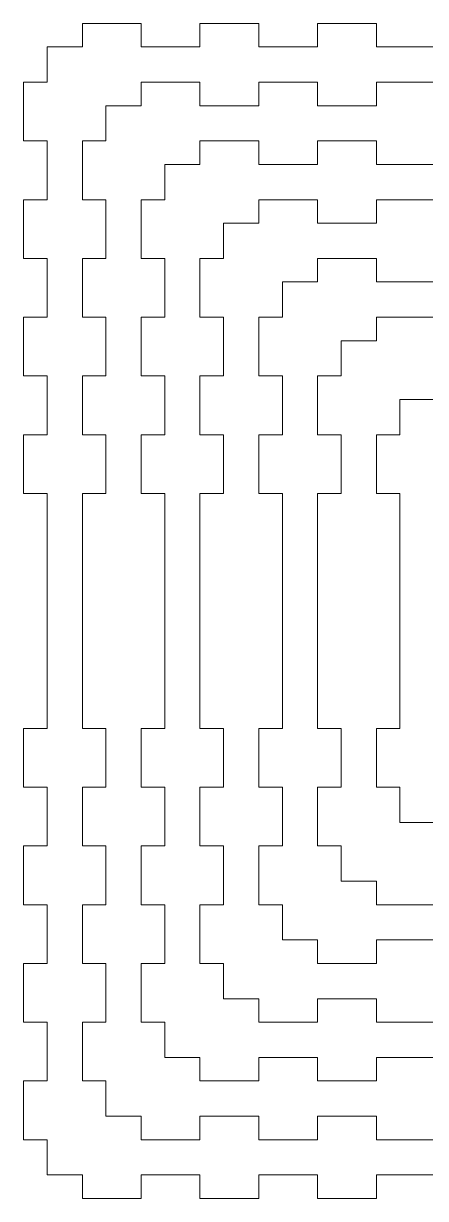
# Model space of a CAD drawing. Header units: centimetres. Extents: x -21.5 to 21.5, y -19.5 to 19.5.
# Drawn here: x 1.5 to 8.33, y -19.27 to 0.73 of the extents above; entities that cross this region are included whole.
import ezdxf

# ---------------------------------------------------------------- set-up
doc = ezdxf.new("R2010")
doc.units = ezdxf.units.CM
doc.header["$MEASUREMENT"] = 0

msp = doc.modelspace()

# ---------------------------------------------------------------- linework, layer by layer
at = {"lineweight": 9}
for points in [[(2.49935, 0.73192), (2.49935, 0.73192), (3.49935, 0.73192), (3.49935, 0.73192)], [(2.49935, 0.33192), (2.49935, 0.33192), (2.49935, 0.73192), (2.49935, 0.73192)], [(3.49935, 0.73192), (3.49935, 0.73192), (3.49935, 0.33192), (3.49935, 0.33192)], [(4.49935, 0.73192), (4.49935, 0.73192), (5.49935, 0.73192), (5.49935, 0.73192)], [(4.49935, 0.33192), (4.49935, 0.33192), (4.49935, 0.73192), (4.49935, 0.73192)], [(5.49935, 0.73192), (5.49935, 0.73192), (5.49935, 0.33192), (5.49935, 0.33192)], [(6.49935, 0.73192), (6.49935, 0.73192), (7.49935, 0.73192), (7.49935, 0.73192)], [(6.49935, 0.33192), (6.49935, 0.33192), (6.49935, 0.73192), (6.49935, 0.73192)], [(7.49935, 0.73192), (7.49935, 0.73192), (7.49935, 0.33192), (7.49935, 0.33192)], [(1.89935, -0.26808), (1.89935, -0.26808), (1.89935, 0.33192), (1.89935, 0.33192)], [(1.89935, 0.33192), (1.89935, 0.33192), (2.49935, 0.33192), (2.49935, 0.33192)], [(3.49935, 0.33192), (3.49935, 0.33192), (4.49935, 0.33192), (4.49935, 0.33192)], [(5.49935, 0.33192), (5.49935, 0.33192), (6.49935, 0.33192), (6.49935, 0.33192)], [(7.49935, 0.33192), (7.49935, 0.33192), (8.49935, 0.33192), (8.49935, 0.33192)], [(1.49935, -1.26808), (1.49935, -1.26808), (1.49935, -0.26808), (1.49935, -0.26808)], [(1.89935, -0.26808), (1.89935, -0.26808), (1.49935, -0.26808), (1.49935, -0.26808)], [(3.49935, -0.26808), (3.49935, -0.26808), (4.49935, -0.26808), (4.49935, -0.26808)], [(3.49935, -0.66808), (3.49935, -0.66808), (3.49935, -0.26808), (3.49935, -0.26808)], [(4.49935, -0.26808), (4.49935, -0.26808), (4.49935, -0.66808), (4.49935, -0.66808)], [(5.49935, -0.26808), (5.49935, -0.26808), (6.49935, -0.26808), (6.49935, -0.26808)], [(5.49935, -0.66808), (5.49935, -0.66808), (5.49935, -0.26808), (5.49935, -0.26808)], [(6.49935, -0.26808), (6.49935, -0.26808), (6.49935, -0.66808), (6.49935, -0.66808)], [(7.49935, -0.26808), (7.49935, -0.26808), (8.49935, -0.26808), (8.49935, -0.26808)], [(7.49935, -0.66808), (7.49935, -0.66808), (7.49935, -0.26808), (7.49935, -0.26808)], [(4.49935, -0.66808), (4.49935, -0.66808), (5.49935, -0.66808), (5.49935, -0.66808)], [(6.49935, -0.66808), (6.49935, -0.66808), (7.49935, -0.66808), (7.49935, -0.66808)], [(1.49935, -1.26808), (1.49935, -1.26808), (1.89935, -1.26808), (1.89935, -1.26808)], [(1.89935, -1.26808), (1.89935, -1.26808), (1.89935, -2.26808), (1.89935, -2.26808)], [(2.49935, -2.26808), (2.49935, -2.26808), (2.49935, -1.26808), (2.49935, -1.26808)], [(2.89935, -1.26808), (2.89935, -1.26808), (2.49935, -1.26808), (2.49935, -1.26808)], [(4.49935, -1.26808), (4.49935, -1.26808), (5.49935, -1.26808), (5.49935, -1.26808)], [(4.49935, -1.66808), (4.49935, -1.66808), (4.49935, -1.26808), (4.49935, -1.26808)], [(5.49935, -1.26808), (5.49935, -1.26808), (5.49935, -1.66808), (5.49935, -1.66808)], [(6.49935, -1.26808), (6.49935, -1.26808), (7.49935, -1.26808), (7.49935, -1.26808)], [(6.49935, -1.66808), (6.49935, -1.66808), (6.49935, -1.26808), (6.49935, -1.26808)], [(7.49935, -1.26808), (7.49935, -1.26808), (7.49935, -1.66808), (7.49935, -1.66808)], [(5.49935, -1.66808), (5.49935, -1.66808), (6.49935, -1.66808), (6.49935, -1.66808)], [(7.49935, -1.66808), (7.49935, -1.66808), (8.49935, -1.66808), (8.49935, -1.66808)], [(1.49935, -3.26808), (1.49935, -3.26808), (1.49935, -2.26808), (1.49935, -2.26808)], [(1.89935, -2.26808), (1.89935, -2.26808), (1.49935, -2.26808), (1.49935, -2.26808)], [(2.49935, -2.26808), (2.49935, -2.26808), (2.89935, -2.26808), (2.89935, -2.26808)], [(2.89935, -2.26808), (2.89935, -2.26808), (2.89935, -3.26808), (2.89935, -3.26808)], [(3.49935, -3.26808), (3.49935, -3.26808), (3.49935, -2.26808), (3.49935, -2.26808)], [(3.89935, -2.26808), (3.89935, -2.26808), (3.49935, -2.26808), (3.49935, -2.26808)], [(5.49935, -2.26808), (5.49935, -2.26808), (6.49935, -2.26808), (6.49935, -2.26808)], [(5.49935, -2.66808), (5.49935, -2.66808), (5.49935, -2.26808), (5.49935, -2.26808)], [(6.49935, -2.26808), (6.49935, -2.26808), (6.49935, -2.66808), (6.49935, -2.66808)], [(7.49935, -2.26808), (7.49935, -2.26808), (8.49935, -2.26808), (8.49935, -2.26808)], [(7.49935, -2.66808), (7.49935, -2.66808), (7.49935, -2.26808), (7.49935, -2.26808)], [(6.49935, -2.66808), (6.49935, -2.66808), (7.49935, -2.66808), (7.49935, -2.66808)], [(1.49935, -3.26808), (1.49935, -3.26808), (1.89935, -3.26808), (1.89935, -3.26808)], [(1.89935, -3.26808), (1.89935, -3.26808), (1.89935, -4.26808), (1.89935, -4.26808)], [(2.49935, -4.26808), (2.49935, -4.26808), (2.49935, -3.26808), (2.49935, -3.26808)], [(2.89935, -3.26808), (2.89935, -3.26808), (2.49935, -3.26808), (2.49935, -3.26808)], [(3.49935, -3.26808), (3.49935, -3.26808), (3.89935, -3.26808), (3.89935, -3.26808)], [(3.89935, -3.26808), (3.89935, -3.26808), (3.89935, -4.26808), (3.89935, -4.26808)], [(4.49935, -4.26808), (4.49935, -4.26808), (4.49935, -3.26808), (4.49935, -3.26808)], [(4.89935, -3.26808), (4.89935, -3.26808), (4.49935, -3.26808), (4.49935, -3.26808)], [(6.49935, -3.26808), (6.49935, -3.26808), (7.49935, -3.26808), (7.49935, -3.26808)], [(6.49935, -3.66808), (6.49935, -3.66808), (6.49935, -3.26808), (6.49935, -3.26808)], [(7.49935, -3.26808), (7.49935, -3.26808), (7.49935, -3.66808), (7.49935, -3.66808)], [(7.49935, -3.66808), (7.49935, -3.66808), (8.49935, -3.66808), (8.49935, -3.66808)], [(1.49935, -5.26808), (1.49935, -5.26808), (1.49935, -4.26808), (1.49935, -4.26808)], [(1.89935, -4.26808), (1.89935, -4.26808), (1.49935, -4.26808), (1.49935, -4.26808)], [(2.49935, -4.26808), (2.49935, -4.26808), (2.89935, -4.26808), (2.89935, -4.26808)], [(2.89935, -4.26808), (2.89935, -4.26808), (2.89935, -5.26808), (2.89935, -5.26808)], [(3.49935, -5.26808), (3.49935, -5.26808), (3.49935, -4.26808), (3.49935, -4.26808)], [(3.89935, -4.26808), (3.89935, -4.26808), (3.49935, -4.26808), (3.49935, -4.26808)], [(4.49935, -4.26808), (4.49935, -4.26808), (4.89935, -4.26808), (4.89935, -4.26808)], [(4.89935, -4.26808), (4.89935, -4.26808), (4.89935, -5.26808), (4.89935, -5.26808)], [(5.49935, -5.26808), (5.49935, -5.26808), (5.49935, -4.26808), (5.49935, -4.26808)], [(5.89935, -4.26808), (5.89935, -4.26808), (5.49935, -4.26808), (5.49935, -4.26808)], [(7.49935, -4.26808), (7.49935, -4.26808), (8.49935, -4.26808), (8.49935, -4.26808)], [(7.49935, -4.66808), (7.49935, -4.66808), (7.49935, -4.26808), (7.49935, -4.26808)], [(1.49935, -5.26808), (1.49935, -5.26808), (1.89935, -5.26808), (1.89935, -5.26808)], [(1.89935, -5.26808), (1.89935, -5.26808), (1.89935, -6.26808), (1.89935, -6.26808)], [(2.49935, -6.26808), (2.49935, -6.26808), (2.49935, -5.26808), (2.49935, -5.26808)], [(2.89935, -5.26808), (2.89935, -5.26808), (2.49935, -5.26808), (2.49935, -5.26808)], [(3.49935, -5.26808), (3.49935, -5.26808), (3.89935, -5.26808), (3.89935, -5.26808)], [(3.89935, -5.26808), (3.89935, -5.26808), (3.89935, -6.26808), (3.89935, -6.26808)], [(4.49935, -6.26808), (4.49935, -6.26808), (4.49935, -5.26808), (4.49935, -5.26808)], [(4.89935, -5.26808), (4.89935, -5.26808), (4.49935, -5.26808), (4.49935, -5.26808)], [(5.49935, -5.26808), (5.49935, -5.26808), (5.89935, -5.26808), (5.89935, -5.26808)], [(5.89935, -5.26808), (5.89935, -5.26808), (5.89935, -6.26808), (5.89935, -6.26808)], [(6.49935, -6.26808), (6.49935, -6.26808), (6.49935, -5.26808), (6.49935, -5.26808)], [(6.89935, -5.26808), (6.89935, -5.26808), (6.49935, -5.26808), (6.49935, -5.26808)], [(1.49935, -7.26808), (1.49935, -7.26808), (1.49935, -6.26808), (1.49935, -6.26808)], [(1.89935, -6.26808), (1.89935, -6.26808), (1.49935, -6.26808), (1.49935, -6.26808)], [(2.49935, -6.26808), (2.49935, -6.26808), (2.89935, -6.26808), (2.89935, -6.26808)], [(2.89935, -6.26808), (2.89935, -6.26808), (2.89935, -7.26808), (2.89935, -7.26808)], [(3.49935, -7.26808), (3.49935, -7.26808), (3.49935, -6.26808), (3.49935, -6.26808)], [(3.89935, -6.26808), (3.89935, -6.26808), (3.49935, -6.26808), (3.49935, -6.26808)], [(4.49935, -6.26808), (4.49935, -6.26808), (4.89935, -6.26808), (4.89935, -6.26808)], [(4.89935, -6.26808), (4.89935, -6.26808), (4.89935, -7.26808), (4.89935, -7.26808)], [(5.49935, -7.26808), (5.49935, -7.26808), (5.49935, -6.26808), (5.49935, -6.26808)], [(5.89935, -6.26808), (5.89935, -6.26808), (5.49935, -6.26808), (5.49935, -6.26808)], [(6.49935, -6.26808), (6.49935, -6.26808), (6.89935, -6.26808), (6.89935, -6.26808)], [(6.89935, -6.26808), (6.89935, -6.26808), (6.89935, -7.26808), (6.89935, -7.26808)], [(7.49935, -7.26808), (7.49935, -7.26808), (7.49935, -6.26808), (7.49935, -6.26808)], [(7.89935, -6.26808), (7.89935, -6.26808), (7.49935, -6.26808), (7.49935, -6.26808)], [(1.49935, -7.26808), (1.49935, -7.26808), (1.89935, -7.26808), (1.89935, -7.26808)], [(1.89935, -11.26808), (1.89935, -11.26808), (1.89935, -7.26808), (1.89935, -7.26808)], [(2.49935, -7.26808), (2.49935, -7.26808), (2.49935, -11.26808), (2.49935, -11.26808)], [(2.89935, -7.26808), (2.89935, -7.26808), (2.49935, -7.26808), (2.49935, -7.26808)], [(3.49935, -7.26808), (3.49935, -7.26808), (3.89935, -7.26808), (3.89935, -7.26808)], [(3.89935, -11.26808), (3.89935, -11.26808), (3.89935, -7.26808), (3.89935, -7.26808)], [(4.49935, -7.26808), (4.49935, -7.26808), (4.49935, -11.26808), (4.49935, -11.26808)], [(4.89935, -7.26808), (4.89935, -7.26808), (4.49935, -7.26808), (4.49935, -7.26808)], [(5.49935, -7.26808), (5.49935, -7.26808), (5.89935, -7.26808), (5.89935, -7.26808)], [(5.89935, -11.26808), (5.89935, -11.26808), (5.89935, -7.26808), (5.89935, -7.26808)], [(6.49935, -7.26808), (6.49935, -7.26808), (6.49935, -11.26808), (6.49935, -11.26808)], [(6.89935, -7.26808), (6.89935, -7.26808), (6.49935, -7.26808), (6.49935, -7.26808)], [(7.49935, -7.26808), (7.49935, -7.26808), (7.89935, -7.26808), (7.89935, -7.26808)], [(7.89935, -11.26808), (7.89935, -11.26808), (7.89935, -7.26808), (7.89935, -7.26808)], [(1.49935, -11.26808), (1.49935, -11.26808), (1.49935, -12.26808), (1.49935, -12.26808)], [(1.49935, -11.26808), (1.49935, -11.26808), (1.89935, -11.26808), (1.89935, -11.26808)], [(2.89935, -11.26808), (2.89935, -11.26808), (2.49935, -11.26808), (2.49935, -11.26808)], [(2.89935, -12.26808), (2.89935, -12.26808), (2.89935, -11.26808), (2.89935, -11.26808)], [(3.49935, -11.26808), (3.49935, -11.26808), (3.49935, -12.26808), (3.49935, -12.26808)], [(3.49935, -11.26808), (3.49935, -11.26808), (3.89935, -11.26808), (3.89935, -11.26808)], [(4.89935, -11.26808), (4.89935, -11.26808), (4.49935, -11.26808), (4.49935, -11.26808)], [(4.89935, -12.26808), (4.89935, -12.26808), (4.89935, -11.26808), (4.89935, -11.26808)], [(5.49935, -11.26808), (5.49935, -11.26808), (5.49935, -12.26808), (5.49935, -12.26808)], [(5.49935, -11.26808), (5.49935, -11.26808), (5.89935, -11.26808), (5.89935, -11.26808)], [(6.89935, -11.26808), (6.89935, -11.26808), (6.49935, -11.26808), (6.49935, -11.26808)], [(6.89935, -12.26808), (6.89935, -12.26808), (6.89935, -11.26808), (6.89935, -11.26808)], [(7.49935, -11.26808), (7.49935, -11.26808), (7.49935, -12.26808), (7.49935, -12.26808)], [(7.49935, -11.26808), (7.49935, -11.26808), (7.89935, -11.26808), (7.89935, -11.26808)], [(1.89935, -12.26808), (1.89935, -12.26808), (1.49935, -12.26808), (1.49935, -12.26808)], [(1.89935, -13.26808), (1.89935, -13.26808), (1.89935, -12.26808), (1.89935, -12.26808)], [(2.49935, -12.26808), (2.49935, -12.26808), (2.49935, -13.26808), (2.49935, -13.26808)], [(2.49935, -12.26808), (2.49935, -12.26808), (2.89935, -12.26808), (2.89935, -12.26808)], [(3.89935, -12.26808), (3.89935, -12.26808), (3.49935, -12.26808), (3.49935, -12.26808)], [(3.89935, -13.26808), (3.89935, -13.26808), (3.89935, -12.26808), (3.89935, -12.26808)], [(4.49935, -12.26808), (4.49935, -12.26808), (4.49935, -13.26808), (4.49935, -13.26808)], [(4.49935, -12.26808), (4.49935, -12.26808), (4.89935, -12.26808), (4.89935, -12.26808)], [(5.89935, -12.26808), (5.89935, -12.26808), (5.49935, -12.26808), (5.49935, -12.26808)], [(5.89935, -13.26808), (5.89935, -13.26808), (5.89935, -12.26808), (5.89935, -12.26808)], [(6.49935, -12.26808), (6.49935, -12.26808), (6.49935, -13.26808), (6.49935, -13.26808)], [(6.49935, -12.26808), (6.49935, -12.26808), (6.89935, -12.26808), (6.89935, -12.26808)], [(7.89935, -12.26808), (7.89935, -12.26808), (7.49935, -12.26808), (7.49935, -12.26808)], [(1.49935, -13.26808), (1.49935, -13.26808), (1.49935, -14.26808), (1.49935, -14.26808)], [(1.49935, -13.26808), (1.49935, -13.26808), (1.89935, -13.26808), (1.89935, -13.26808)], [(2.89935, -13.26808), (2.89935, -13.26808), (2.49935, -13.26808), (2.49935, -13.26808)], [(2.89935, -14.26808), (2.89935, -14.26808), (2.89935, -13.26808), (2.89935, -13.26808)], [(3.49935, -13.26808), (3.49935, -13.26808), (3.49935, -14.26808), (3.49935, -14.26808)], [(3.49935, -13.26808), (3.49935, -13.26808), (3.89935, -13.26808), (3.89935, -13.26808)], [(4.89935, -13.26808), (4.89935, -13.26808), (4.49935, -13.26808), (4.49935, -13.26808)], [(4.89935, -14.26808), (4.89935, -14.26808), (4.89935, -13.26808), (4.89935, -13.26808)], [(5.49935, -13.26808), (5.49935, -13.26808), (5.49935, -14.26808), (5.49935, -14.26808)], [(5.49935, -13.26808), (5.49935, -13.26808), (5.89935, -13.26808), (5.89935, -13.26808)], [(6.89935, -13.26808), (6.89935, -13.26808), (6.49935, -13.26808), (6.49935, -13.26808)], [(7.49935, -13.86808), (7.49935, -13.86808), (7.49935, -14.26808), (7.49935, -14.26808)], [(1.89935, -14.26808), (1.89935, -14.26808), (1.49935, -14.26808), (1.49935, -14.26808)], [(1.89935, -15.26808), (1.89935, -15.26808), (1.89935, -14.26808), (1.89935, -14.26808)], [(2.49935, -14.26808), (2.49935, -14.26808), (2.49935, -15.26808), (2.49935, -15.26808)], [(2.49935, -14.26808), (2.49935, -14.26808), (2.89935, -14.26808), (2.89935, -14.26808)], [(3.89935, -14.26808), (3.89935, -14.26808), (3.49935, -14.26808), (3.49935, -14.26808)], [(3.89935, -15.26808), (3.89935, -15.26808), (3.89935, -14.26808), (3.89935, -14.26808)], [(4.49935, -14.26808), (4.49935, -14.26808), (4.49935, -15.26808), (4.49935, -15.26808)], [(4.49935, -14.26808), (4.49935, -14.26808), (4.89935, -14.26808), (4.89935, -14.26808)], [(5.89935, -14.26808), (5.89935, -14.26808), (5.49935, -14.26808), (5.49935, -14.26808)], [(7.49935, -14.26808), (7.49935, -14.26808), (8.49935, -14.26808), (8.49935, -14.26808)], [(6.49935, -14.86808), (6.49935, -14.86808), (6.49935, -15.26808), (6.49935, -15.26808)], [(7.49935, -14.86808), (7.49935, -14.86808), (8.49935, -14.86808), (8.49935, -14.86808)], [(7.49935, -15.26808), (7.49935, -15.26808), (7.49935, -14.86808), (7.49935, -14.86808)], [(1.49935, -15.26808), (1.49935, -15.26808), (1.49935, -16.26808), (1.49935, -16.26808)], [(1.49935, -15.26808), (1.49935, -15.26808), (1.89935, -15.26808), (1.89935, -15.26808)], [(2.89935, -15.26808), (2.89935, -15.26808), (2.49935, -15.26808), (2.49935, -15.26808)], [(2.89935, -16.26808), (2.89935, -16.26808), (2.89935, -15.26808), (2.89935, -15.26808)], [(3.49935, -15.26808), (3.49935, -15.26808), (3.49935, -16.26808), (3.49935, -16.26808)], [(3.49935, -15.26808), (3.49935, -15.26808), (3.89935, -15.26808), (3.89935, -15.26808)], [(4.89935, -15.26808), (4.89935, -15.26808), (4.49935, -15.26808), (4.49935, -15.26808)], [(6.49935, -15.26808), (6.49935, -15.26808), (7.49935, -15.26808), (7.49935, -15.26808)], [(5.49935, -15.86808), (5.49935, -15.86808), (5.49935, -16.26808), (5.49935, -16.26808)], [(6.49935, -15.86808), (6.49935, -15.86808), (7.49935, -15.86808), (7.49935, -15.86808)], [(6.49935, -16.26808), (6.49935, -16.26808), (6.49935, -15.86808), (6.49935, -15.86808)], [(7.49935, -15.86808), (7.49935, -15.86808), (7.49935, -16.26808), (7.49935, -16.26808)], [(1.89935, -16.26808), (1.89935, -16.26808), (1.49935, -16.26808), (1.49935, -16.26808)], [(1.89935, -17.26808), (1.89935, -17.26808), (1.89935, -16.26808), (1.89935, -16.26808)], [(2.49935, -16.26808), (2.49935, -16.26808), (2.49935, -17.26808), (2.49935, -17.26808)], [(2.49935, -16.26808), (2.49935, -16.26808), (2.89935, -16.26808), (2.89935, -16.26808)], [(3.89935, -16.26808), (3.89935, -16.26808), (3.49935, -16.26808), (3.49935, -16.26808)], [(5.49935, -16.26808), (5.49935, -16.26808), (6.49935, -16.26808), (6.49935, -16.26808)], [(7.49935, -16.26808), (7.49935, -16.26808), (8.49935, -16.26808), (8.49935, -16.26808)], [(4.49935, -16.86808), (4.49935, -16.86808), (4.49935, -17.26808), (4.49935, -17.26808)], [(5.49935, -16.86808), (5.49935, -16.86808), (6.49935, -16.86808), (6.49935, -16.86808)], [(5.49935, -17.26808), (5.49935, -17.26808), (5.49935, -16.86808), (5.49935, -16.86808)], [(6.49935, -16.86808), (6.49935, -16.86808), (6.49935, -17.26808), (6.49935, -17.26808)], [(7.49935, -16.86808), (7.49935, -16.86808), (8.49935, -16.86808), (8.49935, -16.86808)], [(7.49935, -17.26808), (7.49935, -17.26808), (7.49935, -16.86808), (7.49935, -16.86808)], [(1.49935, -17.26808), (1.49935, -17.26808), (1.49935, -18.26808), (1.49935, -18.26808)], [(1.49935, -17.26808), (1.49935, -17.26808), (1.89935, -17.26808), (1.89935, -17.26808)], [(2.89935, -17.26808), (2.89935, -17.26808), (2.49935, -17.26808), (2.49935, -17.26808)], [(4.49935, -17.26808), (4.49935, -17.26808), (5.49935, -17.26808), (5.49935, -17.26808)], [(6.49935, -17.26808), (6.49935, -17.26808), (7.49935, -17.26808), (7.49935, -17.26808)], [(3.49935, -17.86808), (3.49935, -17.86808), (3.49935, -18.26808), (3.49935, -18.26808)], [(4.49935, -17.86808), (4.49935, -17.86808), (5.49935, -17.86808), (5.49935, -17.86808)], [(4.49935, -18.26808), (4.49935, -18.26808), (4.49935, -17.86808), (4.49935, -17.86808)], [(5.49935, -17.86808), (5.49935, -17.86808), (5.49935, -18.26808), (5.49935, -18.26808)], [(6.49935, -17.86808), (6.49935, -17.86808), (7.49935, -17.86808), (7.49935, -17.86808)], [(6.49935, -18.26808), (6.49935, -18.26808), (6.49935, -17.86808), (6.49935, -17.86808)], [(7.49935, -17.86808), (7.49935, -17.86808), (7.49935, -18.26808), (7.49935, -18.26808)], [(1.89935, -18.26808), (1.89935, -18.26808), (1.49935, -18.26808), (1.49935, -18.26808)], [(1.89935, -18.86808), (1.89935, -18.86808), (1.89935, -18.26808), (1.89935, -18.26808)], [(3.49935, -18.26808), (3.49935, -18.26808), (4.49935, -18.26808), (4.49935, -18.26808)], [(5.49935, -18.26808), (5.49935, -18.26808), (6.49935, -18.26808), (6.49935, -18.26808)], [(7.49935, -18.26808), (7.49935, -18.26808), (8.49935, -18.26808), (8.49935, -18.26808)], [(1.89935, -18.86808), (1.89935, -18.86808), (2.49935, -18.86808), (2.49935, -18.86808)], [(2.49935, -18.86808), (2.49935, -18.86808), (2.49935, -19.26808), (2.49935, -19.26808)], [(3.49935, -18.86808), (3.49935, -18.86808), (4.49935, -18.86808), (4.49935, -18.86808)], [(3.49935, -19.26808), (3.49935, -19.26808), (3.49935, -18.86808), (3.49935, -18.86808)], [(4.49935, -18.86808), (4.49935, -18.86808), (4.49935, -19.26808), (4.49935, -19.26808)], [(5.49935, -18.86808), (5.49935, -18.86808), (6.49935, -18.86808), (6.49935, -18.86808)], [(5.49935, -19.26808), (5.49935, -19.26808), (5.49935, -18.86808), (5.49935, -18.86808)], [(6.49935, -18.86808), (6.49935, -18.86808), (6.49935, -19.26808), (6.49935, -19.26808)], [(7.49935, -18.86808), (7.49935, -18.86808), (8.49935, -18.86808), (8.49935, -18.86808)], [(7.49935, -19.26808), (7.49935, -19.26808), (7.49935, -18.86808), (7.49935, -18.86808)], [(2.49935, -19.26808), (2.49935, -19.26808), (3.49935, -19.26808), (3.49935, -19.26808)], [(4.49935, -19.26808), (4.49935, -19.26808), (5.49935, -19.26808), (5.49935, -19.26808)], [(6.49935, -19.26808), (6.49935, -19.26808), (7.49935, -19.26808), (7.49935, -19.26808)]]:
    msp.add_open_spline(points, degree=3, dxfattribs=at)
for points in [[(2.89935, -1.26808), (2.89935, -1.26808), (2.89935, -0.66808), (2.89935, -0.66808), (2.89935, -0.66808), (2.89935, -0.66808), (3.49935, -0.66808), (3.49935, -0.66808)], [(3.89935, -2.26808), (3.89935, -2.26808), (3.89935, -1.66808), (3.89935, -1.66808), (3.89935, -1.66808), (3.89935, -1.66808), (4.49935, -1.66808), (4.49935, -1.66808)], [(4.89935, -3.26808), (4.89935, -3.26808), (4.89935, -2.66808), (4.89935, -2.66808), (4.89935, -2.66808), (4.89935, -2.66808), (5.49935, -2.66808), (5.49935, -2.66808)], [(5.89935, -4.26808), (5.89935, -4.26808), (5.89935, -3.66808), (5.89935, -3.66808), (5.89935, -3.66808), (5.89935, -3.66808), (6.49935, -3.66808), (6.49935, -3.66808)], [(6.89935, -5.26808), (6.89935, -5.26808), (6.89935, -4.66808), (6.89935, -4.66808), (6.89935, -4.66808), (6.89935, -4.66808), (7.49935, -4.66808), (7.49935, -4.66808)], [(7.89935, -6.26808), (7.89935, -6.26808), (7.89935, -5.66808), (7.89935, -5.66808), (7.89935, -5.66808), (7.89935, -5.66808), (8.49935, -5.66808), (8.49935, -5.66808)], [(7.89935, -12.26808), (7.89935, -12.26808), (7.89935, -12.86808), (7.89935, -12.86808), (7.89935, -12.86808), (7.89935, -12.86808), (8.49935, -12.86808), (8.49935, -12.86808)], [(6.89935, -13.26808), (6.89935, -13.26808), (6.89935, -13.86808), (6.89935, -13.86808), (6.89935, -13.86808), (6.89935, -13.86808), (7.49935, -13.86808), (7.49935, -13.86808)], [(5.89935, -14.26808), (5.89935, -14.26808), (5.89935, -14.86808), (5.89935, -14.86808), (5.89935, -14.86808), (5.89935, -14.86808), (6.49935, -14.86808), (6.49935, -14.86808)], [(4.89935, -15.26808), (4.89935, -15.26808), (4.89935, -15.86808), (4.89935, -15.86808), (4.89935, -15.86808), (4.89935, -15.86808), (5.49935, -15.86808), (5.49935, -15.86808)], [(3.89935, -16.26808), (3.89935, -16.26808), (3.89935, -16.86808), (3.89935, -16.86808), (3.89935, -16.86808), (3.89935, -16.86808), (4.49935, -16.86808), (4.49935, -16.86808)], [(2.89935, -17.26808), (2.89935, -17.26808), (2.89935, -17.86808), (2.89935, -17.86808), (2.89935, -17.86808), (2.89935, -17.86808), (3.49935, -17.86808), (3.49935, -17.86808)]]:
    msp.add_open_spline(points, degree=3, knots=[0, 0, 0, 0, 0.33333333, 0.33333333, 0.33333333, 0.33333333, 1, 1, 1, 1], dxfattribs=at)

doc.saveas('drawing.dxf')
